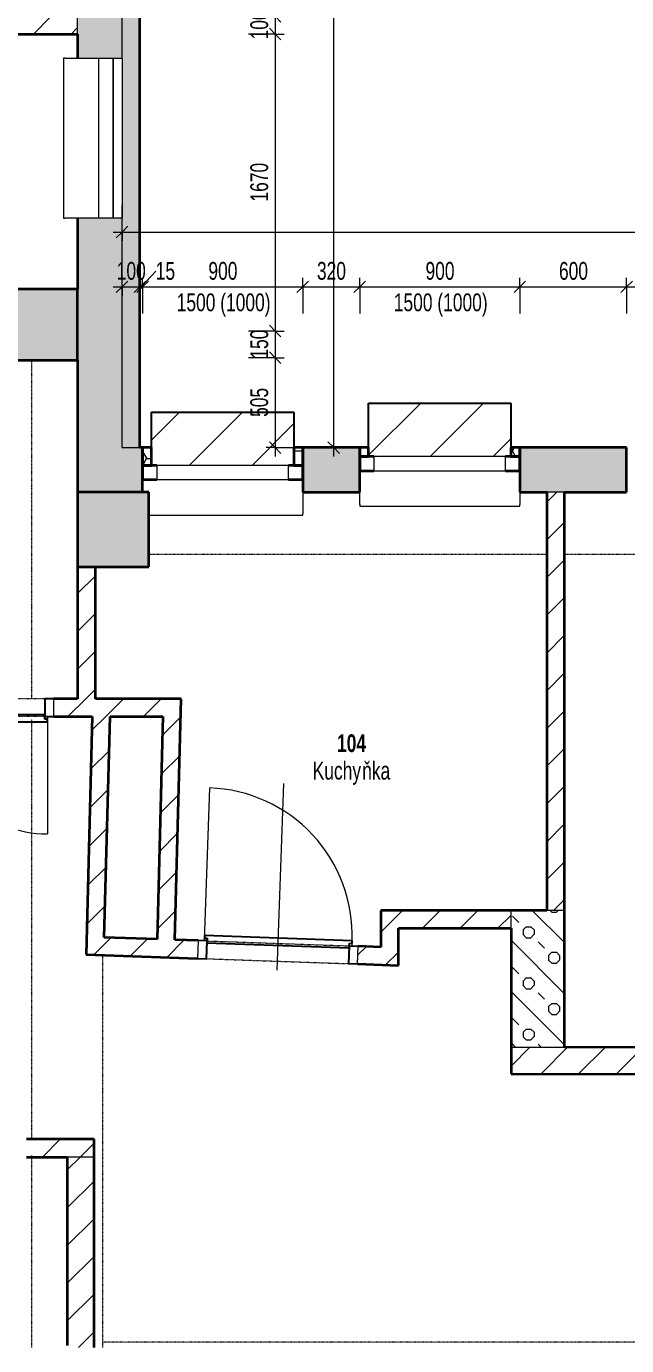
# Model space of a CAD drawing. Header units: millimetres. Extents: x -2814 to 222032, y -45352 to 20466.
# Drawn here: x 22922 to 26295, y -22383 to -14967 of the extents above; entities that cross this region are included whole.
import ezdxf

# ---------------------------------------------------------------- set-up
doc = ezdxf.new("R2010")
doc.units = ezdxf.units.MM
doc.linetypes.add('Dash dot dot', pattern=[5, 2, -1, 0, -1, 0, -1])
doc.linetypes.add('Čerchovaná se dvěma tečkami', pattern=[2.59, 1, -0.53, 0, -0.53, 0, -0.53])
for name, color, linetype, lineweight in [('A-ANNO-DIMS', 211, 'Continuous', 9), ('A-ANNO-DIMS-50', 211, 'Continuous', 9), ('A-AREA-IDEN', 2, 'Continuous', 9), ('A-DETL', 90, 'Continuous', 13), ('A-DOOR', 31, 'Continuous', 13), ('A-DOOR-FRAM', 31, 'Continuous', 25), ('A-GENM', 13, 'Continuous', 13), ('A-GLAZ', 151, 'Continuous', 13), ('A-WALL', 113, 'Continuous', 13), ('A-WALL-PATT', 111, 'Continuous', 13), ('Q-SPCQ', 91, 'Continuous', 13), ('S-COLS', 52, 'Continuous', 13)]:
    doc.layers.add(name, color=color, linetype=linetype, lineweight=lineweight)
doc.styles.add('Arial_1', font='arial.ttf', dxfattribs={"width": 0.7, "height": 100})
doc.styles.add('Arial_B', font='arialbd.ttf', dxfattribs={"width": 0.7, "height": 100})
doc.dimstyles.new('Vnitřní_-_průhledné', dxfattribs={"dimscale": 304.8, "dimtxt": 102.02594, "dimasz": 0.213255, "dimexe": 0.164042, "dimexo": 0.0625, "dimgap": 0.032808, "dimtad": 1, "dimdec": 0, "dimrnd": 5, "dimzin": 0, "dimdsep": 46, "dimtxsty": 'Arial_1', "dimblk1": 'OBLIQUE', "dimblk2": 'OBLIQUE', "dimsah": 1, "dimcen": 0.09, "dimdle": 0.164042, "dimazin": 0, "dimtfac": 1, "dimtdec": 4, "dimtix": 1, "dimtmove": 0, "dimatfit": 3, "dimfxl": 0.492126, "dimfxlon": 1, "dimtvp": 1, "dimtolj": 1, "dimtzin": 0, "dimarcsym": 2})
doc.dimstyles.new('Vnitřní_-_průhledné_1', dxfattribs={"dimscale": 304.8, "dimtxt": 102.02594, "dimasz": 0.213255, "dimexe": 0.164042, "dimexo": 0.0625, "dimgap": 0.032808, "dimtad": 1, "dimdec": 0, "dimrnd": 5, "dimzin": 0, "dimdsep": 46, "dimtxsty": 'Arial_1', "dimblk1": 'OBLIQUE', "dimblk2": 'OBLIQUE', "dimsah": 1, "dimcen": 0.09, "dimdle": 0.164042, "dimazin": 0, "dimtfac": 1, "dimtdec": 4, "dimtix": 1, "dimtmove": 1, "dimatfit": 3, "dimfxl": 0.492126, "dimfxlon": 1, "dimtvp": 1, "dimtolj": 1, "dimtzin": 0, "dimarcsym": 2})
pattern_1 = [(45, (0, 0), (-106.066, 106.066), [])]

# ---------------------------------------------------------------- blocks, each defined once
blk = doc.blocks.new('DVERE_1k_oblozka - DD03_01_600x1970_koupelna-1549500-1NP_DEMOLICE A')
at = {"layer": 'A-DOOR'}
for p, q in [((0, -102.9), (0, 747.1)), ((-315, 47.1), (-315, 707.1)), ((205, 77.1), (-205, 77.1)), ((315, 77.1), (315, 47.1)), ((-300, 47.1), (-350, 47.1)), ((-350, 47.1), (-350, -52.9)), ((-300, -52.9), (-300, 47.1)), ((350, 47.1), (300, 47.1)), ((300, 47.1), (300, -52.9)), ((350, -52.9), (350, 47.1)), ((-350, -52.9), (-300, -52.9)), ((300, -52.9), (350, -52.9))]:
    blk.add_line(p, q, dxfattribs=at)
at = {"layer": 'A-DOOR', "lineweight": 25}
for p, q in [((315, 77.1), (-315, 77.1)), ((-315, 77.1), (-315, 62.1)), ((315, 62.1), (315, 77.1)), ((-315, 62.1), (-300, 62.1)), ((-300, 62.1), (-300, 47.1)), ((-300, 37.1), (300, 37.1)), ((300, 47.1), (300, 62.1)), ((300, 62.1), (315, 62.1))]:
    blk.add_line(p, q, dxfattribs=at)
at = {"layer": 'A-DOOR', "linetype": 'Čerchovaná se dvěma tečkami'}
for p, q in [((-300, 47.1), (300, 47.1)), ((-300, -52.9), (300, -52.9))]:
    blk.add_line(p, q, dxfattribs=at)
at = {"layer": 'A-DOOR'}
blk.add_arc((-315, 77.1), 630, 360, 90, dxfattribs=at)
at = {"layer": 'A-DOOR-FRAM'}
for p, q in [((-300, 47.1), (-350, 47.1)), ((-300, -52.9), (-300, 47.1)), ((300, 47.1), (300, -52.9)), ((300, 47.1), (350, 47.1)), ((-350, -52.9), (-300, -52.9)), ((350, -52.9), (300, -52.9))]:
    blk.add_line(p, q, dxfattribs=at)
blk = doc.blocks.new('DVERE_1k_oblozka - DD03_01_800x1970_koupelna-1549498-1NP_DEMOLICE A')
at = {"layer": 'A-DOOR'}
for p, q in [((-415, 47.1), (-415, 907.1)), ((0, -102.9), (0, 947.1)), ((305, 77.1), (-305, 77.1)), ((415, 77.1), (415, 47.1)), ((-400, 47.1), (-450, 47.1)), ((-450, 47.1), (-450, -52.9)), ((-400, -52.9), (-400, 47.1)), ((450, 47.1), (400, 47.1)), ((400, 47.1), (400, -52.9)), ((450, -52.9), (450, 47.1)), ((-450, -52.9), (-400, -52.9)), ((400, -52.9), (450, -52.9))]:
    blk.add_line(p, q, dxfattribs=at)
at = {"layer": 'A-DOOR', "lineweight": 25}
for p, q in [((415, 77.1), (-415, 77.1)), ((-415, 77.1), (-415, 62.1)), ((415, 62.1), (415, 77.1)), ((-415, 62.1), (-400, 62.1)), ((-400, 62.1), (-400, 47.1)), ((-400, 37.1), (400, 37.1)), ((400, 47.1), (400, 62.1)), ((400, 62.1), (415, 62.1))]:
    blk.add_line(p, q, dxfattribs=at)
at = {"layer": 'A-DOOR', "linetype": 'Čerchovaná se dvěma tečkami'}
for p, q in [((-400, 47.1), (400, 47.1)), ((-400, -52.9), (400, -52.9))]:
    blk.add_line(p, q, dxfattribs=at)
at = {"layer": 'A-DOOR'}
blk.add_arc((-415, 77.1), 830, 360, 90, dxfattribs=at)
at = {"layer": 'A-DOOR-FRAM'}
for p, q in [((-400, 47.1), (-450, 47.1)), ((-400, -52.9), (-400, 47.1)), ((400, 47.1), (400, -52.9)), ((400, 47.1), (450, 47.1)), ((-450, -52.9), (-400, -52.9)), ((450, -52.9), (400, -52.9))]:
    blk.add_line(p, q, dxfattribs=at)
blk = doc.blocks.new('OKNO_1k_nadsvetlik - OKNO_1k_nadsvetlik_900 x 1500-1969487-1NP_DEMOLICE A')
at = {"layer": 'A-GLAZ'}
h = blk.add_hatch(dxfattribs=at)
h.set_pattern_fill('FP_45', color=41, style=0, pattern_type=2)
h.set_pattern_definition([(0, (-24025.29, 17459.705), (75, 43.3), [50, -100]), (60, (-23975.29, 17459.705), (0.0011, 86.601905), [50, -100]), (300, (-23975.29, 17459.705), (74.9989, -43.301905), [50, -100])])
h.paths.add_polyline_path([(450, 25), (450, 126), (400, 126), (400, 25)])
h.paths.add_polyline_path([(-400, 25), (-400, 126), (-450, 126), (-450, 25)])
at = {"layer": 'A-GLAZ', "color": 40, "lineweight": 35}
for p, q in [((-400, 126), (-450, 126)), ((-450, 126), (-450, 25)), ((-400, 25), (-400, 126)), ((400, 126), (400, 25)), ((450, 126), (400, 126)), ((450, 25), (450, 126)), ((-450, 25), (-400, 25)), ((-450, 25), (-450, -55)), ((-370, 25), (-450, 25)), ((450, 25), (370, 25)), ((400, 25), (450, 25)), ((450, -55), (450, 25)), ((-450, -55), (-370, -55)), ((370, -55), (450, -55))]:
    blk.add_line(p, q, dxfattribs=at)
at = {"layer": 'A-GLAZ', "color": 41}
for p, q in [((370, 25), (-370, 25)), ((-370, 25), (-370, -55)), ((370, -55), (370, 25)), ((-370, -55), (370, -55))]:
    blk.add_line(p, q, dxfattribs=at)
blk = doc.blocks.new('parapet s nosem_vnitní - parapet s nosem_vnitní-1280301-1NP_DEMOLICE A')
at = {"layer": 'A-GENM', "color": 41}
for p, q in [((450, -70), (450, -190)), ((-415, -200), (450, -200)), ((450, -200), (450, -190))]:
    blk.add_line(p, q, dxfattribs=at)
blk = doc.blocks.new('parapet_ext - parapet_ext-1802001-1NP_DEMOLICE A')
at = {"layer": 'Q-SPCQ'}
h = blk.add_hatch(dxfattribs=at)
h.set_pattern_fill('FP_46', color=41, style=0, pattern_type=2)
h.set_pattern_definition([(45, (-24025.3, 17434.7), (-176.7767, 176.7767), [])])
h.paths.add_polyline_path([(-253.1, 0), (400, 0), (400, 300), (-400, 300), (-400, 0), (-370, 0)])
at = {"layer": 'Q-SPCQ', "color": 31, "lineweight": 25}
for p, q in [((-400, 101), (-400, 300)), ((-400, 300), (400, 300)), ((400, 300), (400, 101))]:
    blk.add_line(p, q, dxfattribs=at)
blk = doc.blocks.new('OKNO_1k_nadsvetlik - OKNO_1k_nadsvetlik_900 x 1500-1969459-1NP_DEMOLICE A')
at = {"layer": 'A-GLAZ'}
h = blk.add_hatch(dxfattribs=at)
h.set_pattern_fill('FP_47', color=256, style=0, pattern_type=2)
h.set_pattern_definition([(0, (-25245.29, 17459.705), (75, 43.3), [50, -100]), (60, (-25195.29, 17459.705), (0.0011, 86.601905), [50, -100]), (300, (-25195.29, 17459.705), (74.9989, -43.301905), [50, -100])])
h.paths.add_polyline_path([(450, 75), (450, 126), (400, 126), (400, 75)])
h.paths.add_polyline_path([(-450, 75), (-400, 75), (-400, 126), (-450, 126)])
at = {"layer": 'A-GLAZ', "lineweight": 35}
for p, q in [((-400, 126), (-450, 126)), ((-450, 126), (-450, 75)), ((-450, 75), (-400, 75)), ((-450, 75), (-450, -5)), ((-370, 75), (-450, 75)), ((-400, 75), (-400, 126)), ((450, 75), (370, 75)), ((400, 126), (400, 75)), ((450, 126), (400, 126)), ((400, 75), (450, 75)), ((450, 75), (450, 126)), ((450, -5), (450, 75)), ((-450, -5), (-370, -5)), ((370, -5), (450, -5))]:
    blk.add_line(p, q, dxfattribs=at)
at = {"layer": 'A-GLAZ'}
for p, q in [((370, 75), (-370, 75)), ((-370, 75), (-370, -5)), ((370, -5), (370, 75)), ((-370, -5), (370, -5))]:
    blk.add_line(p, q, dxfattribs=at)
blk = doc.blocks.new('parapet s nosem_vnitní - parapet s nosem_vnitní-V5-1NP_DEMOLICE A')
at = {"layer": 'A-GENM'}
for p, q in [((-450, -190), (-450, -120)), ((450, -120), (450, -190)), ((-450, -190), (-450, -200)), ((-450, -200), (450, -200)), ((450, -200), (450, -190))]:
    blk.add_line(p, q, dxfattribs=at)
blk = doc.blocks.new('parapet_ext - parapet_ext-V6-1NP_DEMOLICE A')
at = {"layer": 'Q-SPCQ'}
h = blk.add_hatch(dxfattribs=at)
h.set_pattern_fill('FP_48', color=41, style=0, pattern_type=2)
h.set_pattern_definition([(45, (-25245.3, 17384.7), (-176.7767, 176.7767), [])])
h.paths.add_polyline_path([(243.8, 0), (400, 0), (400, 300), (-400, 300), (-400, 0), (-370, 0)])
at = {"layer": 'Q-SPCQ', "color": 31, "lineweight": 25}
for p, q in [((-400, 51), (-400, 300)), ((-400, 300), (400, 300)), ((400, 300), (400, 51))]:
    blk.add_line(p, q, dxfattribs=at)
blk = doc.blocks.new('OKNO_1k - OKNO_1k_900x1000-2034286-1NP_DEMOLICE A')
at = {"layer": 'A-GLAZ'}
for p, q in [((-450, 126), (450, 126)), ((-450, 75), (-450, 126)), ((450, 75), (-450, 75)), ((-450, 75), (450, 75)), ((-450, -5), (-450, 75)), ((450, 126), (450, 75)), ((450, 75), (450, -5)), ((450, -5), (-450, -5))]:
    blk.add_line(p, q, dxfattribs=at)
blk = doc.blocks.new('parapet s nosem_vnitní - parapet s nosem_vnitní-V66-1NP_DEMOLICE A')
at = {"layer": 'A-GENM'}
for p, q in [((-450, -190), (-450, 0)), ((450, 0), (450, -190)), ((-450, -190), (-450, -200)), ((-450, -200), (450, -200)), ((450, -200), (450, -190))]:
    blk.add_line(p, q, dxfattribs=at)
blk = doc.blocks.new('Betonový pravoúhlý sloup - 400 x 420mm-2278915-1NP_DEMOLICE A')
at = {"layer": 'S-COLS'}
blk.add_hatch(color=9, dxfattribs=at).paths.add_polyline_path([(-200, -210), (200, -210), (200, 210), (-200, 210)])
at = {"layer": 'S-COLS', "lineweight": 35}
for p, q in [((200, 210), (-200, 210)), ((-200, 210), (-200, -210)), ((200, -210), (200, 210)), ((-200, -210), (200, -210))]:
    blk.add_line(p, q, dxfattribs=at)
blk = doc.blocks.new('Betonový čtvercový sloup - 400 x 400-1925841-1NP_DEMOLICE A')
at = {"layer": 'S-COLS'}
blk.add_hatch(color=9, dxfattribs=at).paths.add_polyline_path([(200, -200), (200, 200), (-200, 200), (-200, -200)])
at = {"layer": 'S-COLS', "lineweight": 35}
for p, q in [((200, 200), (-200, 200)), ((-200, 200), (-200, -200)), ((200, -200), (200, 200)), ((-200, -200), (200, -200))]:
    blk.add_line(p, q, dxfattribs=at)
blk = doc.blocks.new('DIMBLOCK56-1NP_DEMOLICE A')
at = {"layer": 'A-ANNO-DIMS-50'}
for p, q in [((23460.3, -16431), (23460.3, -16281)), ((23560.3, -16431), (23560.3, -16281)), ((23410.3, -16431), (23560.3, -16431)), ((23460.3, -16431), (23460.3, -16481)), ((23560.3, -16431), (23560.3, -16481))]:
    blk.add_line(p, q, dxfattribs=at)
at = {"layer": 'A-ANNO-DIMS-50', "lineweight": 18}
for p, q in [((23460.3, -16431), (23427.8, -16463.5)), ((23460.3, -16431), (23492.8, -16398.5)), ((23560.3, -16431), (23527.8, -16463.5)), ((23560.3, -16431), (23592.8, -16398.5))]:
    blk.add_line(p, q, dxfattribs=at)
at = {"layer": 'A-ANNO-DIMS-50', "color": 0, "insert": (23430.2, -16291.2), "char_height": 100, "width": 192.123, "attachment_point": 1, "line_spacing_factor": 0.941778, "style": 'Arial_1'}
blk.add_mtext('100', dxfattribs=at)
blk = doc.blocks.new('_Oblique')
at = {"color": 0, "linetype": 'ByBlock', "lineweight": -2}
blk.add_line((-0.5, -0.5), (0.5, 0.5), dxfattribs=at)
blk = doc.blocks.new('DIMBLOCK57-1NP_DEMOLICE A')
at = {"layer": 'A-ANNO-DIMS-50'}
for p, q in [((23560.3, -16431), (23560.3, -16281)), ((23649.3, -16342.5), (23567.8, -16431)), ((23575.3, -16431), (23575.3, -16381)), ((23649.3, -16342.5), (23649.3, -16342.5)), ((23560.3, -16431), (23575.3, -16431)), ((23560.3, -16431), (23560.3, -16481)), ((23575.3, -16431), (23575.3, -16581))]:
    blk.add_line(p, q, dxfattribs=at)
at = {"layer": 'A-ANNO-DIMS-50', "lineweight": 18}
for p, q in [((23560.3, -16431), (23527.8, -16463.5)), ((23575.3, -16431), (23542.8, -16463.5)), ((23560.3, -16431), (23592.8, -16398.5)), ((23575.3, -16431), (23607.8, -16398.5))]:
    blk.add_line(p, q, dxfattribs=at)
at = {"layer": 'A-ANNO-DIMS-50', "color": 0, "insert": (23649.3, -16291.2), "char_height": 100, "width": 128.082, "attachment_point": 1, "line_spacing_factor": 0.941778, "style": 'Arial_1'}
blk.add_mtext('15', dxfattribs=at)
blk = doc.blocks.new('DIMBLOCK58-1NP_DEMOLICE A')
at = {"layer": 'A-ANNO-DIMS-50'}
for p, q in [((23575.3, -16431), (23575.3, -16381)), ((24475.3, -16431), (24475.3, -16381)), ((23575.3, -16431), (24475.3, -16431)), ((23575.3, -16431), (23575.3, -16581)), ((24475.3, -16431), (24475.3, -16581))]:
    blk.add_line(p, q, dxfattribs=at)
at = {"layer": 'A-ANNO-DIMS-50', "lineweight": 18}
for p, q in [((23575.3, -16431), (23542.8, -16463.5)), ((23575.3, -16431), (23607.8, -16398.5)), ((24475.3, -16431), (24442.8, -16463.5)), ((24475.3, -16431), (24507.8, -16398.5))]:
    blk.add_line(p, q, dxfattribs=at)
at = {"layer": 'A-ANNO-DIMS-50', "color": 0, "char_height": 100, "attachment_point": 1, "line_spacing_factor": 0.941778, "style": 'Arial_1'}
for s, insert, width in [('900', (23945.2, -16291.2), 192.123), ('1500 (1000)', (23767.1, -16468.2), 619.69)]:
    blk.add_mtext(s, dxfattribs=dict(at, insert=insert, width=width))
blk = doc.blocks.new('DIMBLOCK59-1NP_DEMOLICE A')
at = {"layer": 'A-ANNO-DIMS-50'}
for p, q in [((24475.3, -16431), (24475.3, -16381)), ((24795.3, -16431), (24795.3, -16381)), ((24475.3, -16431), (24795.3, -16431)), ((24475.3, -16431), (24475.3, -16581)), ((24795.3, -16431), (24795.3, -16581))]:
    blk.add_line(p, q, dxfattribs=at)
at = {"layer": 'A-ANNO-DIMS-50', "lineweight": 18}
for p, q in [((24475.3, -16431), (24442.8, -16463.5)), ((24475.3, -16431), (24507.8, -16398.5)), ((24795.3, -16431), (24762.8, -16463.5)), ((24795.3, -16431), (24827.8, -16398.5))]:
    blk.add_line(p, q, dxfattribs=at)
at = {"layer": 'A-ANNO-DIMS-50', "color": 0, "insert": (24555.2, -16291.2), "char_height": 100, "width": 192.123, "attachment_point": 1, "line_spacing_factor": 0.941778, "style": 'Arial_1'}
blk.add_mtext('320', dxfattribs=at)
blk = doc.blocks.new('DIMBLOCK60-1NP_DEMOLICE A')
at = {"layer": 'A-ANNO-DIMS-50'}
for p, q in [((24795.3, -16431), (24795.3, -16381)), ((25695.3, -16431), (25695.3, -16381)), ((24795.3, -16431), (25695.3, -16431)), ((24795.3, -16431), (24795.3, -16581)), ((25695.3, -16431), (25695.3, -16581))]:
    blk.add_line(p, q, dxfattribs=at)
at = {"layer": 'A-ANNO-DIMS-50', "lineweight": 18}
for p, q in [((24795.3, -16431), (24762.8, -16463.5)), ((24795.3, -16431), (24827.8, -16398.5)), ((25695.3, -16431), (25662.8, -16463.5)), ((25695.3, -16431), (25727.8, -16398.5))]:
    blk.add_line(p, q, dxfattribs=at)
at = {"layer": 'A-ANNO-DIMS-50', "color": 0, "char_height": 100, "attachment_point": 1, "line_spacing_factor": 0.941778, "style": 'Arial_1'}
for s, insert, width in [('900', (25165.2, -16291.2), 192.123), ('1500 (1000)', (24987.1, -16468.2), 619.69)]:
    blk.add_mtext(s, dxfattribs=dict(at, insert=insert, width=width))
blk = doc.blocks.new('DIMBLOCK61-1NP_DEMOLICE A')
at = {"layer": 'A-ANNO-DIMS-50'}
for p, q in [((25695.3, -16431), (25695.3, -16381)), ((26295.3, -16431), (26295.3, -16381)), ((25695.3, -16431), (26295.3, -16431)), ((25695.3, -16431), (25695.3, -16581)), ((26295.3, -16431), (26295.3, -16581))]:
    blk.add_line(p, q, dxfattribs=at)
at = {"layer": 'A-ANNO-DIMS-50', "lineweight": 18}
for p, q in [((25695.3, -16431), (25662.8, -16463.5)), ((25695.3, -16431), (25727.8, -16398.5)), ((26295.3, -16431), (26262.8, -16463.5)), ((26295.3, -16431), (26327.8, -16398.5))]:
    blk.add_line(p, q, dxfattribs=at)
at = {"layer": 'A-ANNO-DIMS-50', "color": 0, "insert": (25915.2, -16291.2), "char_height": 100, "width": 192.123, "attachment_point": 1, "line_spacing_factor": 0.941778, "style": 'Arial_1'}
blk.add_mtext('600', dxfattribs=at)
blk = doc.blocks.new('DIMBLOCK62-1NP_DEMOLICE A')
at = {"layer": 'A-ANNO-DIMS-50'}
for p, q in [((26295.3, -16431), (26295.3, -16381)), ((27195.3, -16431), (27195.3, -16381)), ((26295.3, -16431), (27195.3, -16431)), ((26295.3, -16431), (26295.3, -16581)), ((27195.3, -16431), (27195.3, -16581))]:
    blk.add_line(p, q, dxfattribs=at)
at = {"layer": 'A-ANNO-DIMS-50', "lineweight": 18}
for p, q in [((26295.3, -16431), (26262.8, -16463.5)), ((26295.3, -16431), (26327.8, -16398.5)), ((27195.3, -16431), (27162.8, -16463.5)), ((27195.3, -16431), (27227.8, -16398.5))]:
    blk.add_line(p, q, dxfattribs=at)
at = {"layer": 'A-ANNO-DIMS-50', "color": 0, "char_height": 100, "attachment_point": 1, "line_spacing_factor": 0.941778, "style": 'Arial_1'}
for s, insert, width in [('900', (26665.2, -16291.2), 192.123), ('1500 (1000)', (26487.1, -16468.2), 619.69)]:
    blk.add_mtext(s, dxfattribs=dict(at, insert=insert, width=width))
blk = doc.blocks.new('DIMBLOCK83-1NP_DEMOLICE A')
at = {"layer": 'A-ANNO-DIMS-50', "lineweight": 18}
for p, q in [((24320.6, -14910.1), (24288.1, -14877.6)), ((24320.6, -15010.1), (24288.1, -14977.6)), ((24320.6, -14910.1), (24353.1, -14942.6)), ((24320.6, -15010.1), (24353.1, -15042.6))]:
    blk.add_line(p, q, dxfattribs=at)
at = {"layer": 'A-ANNO-DIMS-50'}
for p, q in [((24320.6, -14910.1), (24170.6, -14910.1)), ((24320.6, -14910.1), (24320.6, -15010.1)), ((24320.6, -14910.1), (24370.6, -14910.1)), ((24320.6, -15010.1), (24170.6, -15010.1)), ((24320.6, -15010.1), (24370.6, -15010.1))]:
    blk.add_line(p, q, dxfattribs=at)
at = {"layer": 'A-ANNO-DIMS-50', "color": 0, "insert": (24180.8, -15040.2), "char_height": 100, "width": 192.123, "attachment_point": 1, "rotation": 90, "line_spacing_factor": 0.941778, "style": 'Arial_1'}
blk.add_mtext('100', dxfattribs=at)
blk = doc.blocks.new('DIMBLOCK84-1NP_DEMOLICE A')
at = {"layer": 'A-ANNO-DIMS-50', "lineweight": 18}
for p, q in [((24320.6, -15010.1), (24288.1, -14977.6)), ((24320.6, -15010.1), (24353.1, -15042.6)), ((24320.6, -16679.6), (24288.1, -16647.1)), ((24320.6, -16679.6), (24353.1, -16712.1))]:
    blk.add_line(p, q, dxfattribs=at)
at = {"layer": 'A-ANNO-DIMS-50'}
for p, q in [((24320.6, -15010.1), (24170.6, -15010.1)), ((24320.6, -15010.1), (24320.6, -16679.6)), ((24320.6, -15010.1), (24370.6, -15010.1)), ((24320.6, -16679.6), (24170.6, -16679.6)), ((24320.6, -16679.6), (24370.6, -16679.6))]:
    blk.add_line(p, q, dxfattribs=at)
at = {"layer": 'A-ANNO-DIMS-50', "color": 0, "insert": (24180.8, -15951.6), "char_height": 100, "width": 256.164, "attachment_point": 1, "rotation": 90, "line_spacing_factor": 0.941778, "style": 'Arial_1'}
blk.add_mtext('1670', dxfattribs=at)
blk = doc.blocks.new('DIMBLOCK85-1NP_DEMOLICE A')
at = {"layer": 'A-ANNO-DIMS-50'}
for p, q in [((24320.6, -16679.6), (24170.6, -16679.6)), ((24320.6, -16679.6), (24320.6, -16829.6)), ((24320.6, -16679.6), (24370.6, -16679.6)), ((24320.6, -16829.6), (24170.6, -16829.6)), ((24320.6, -16829.6), (24370.6, -16829.6))]:
    blk.add_line(p, q, dxfattribs=at)
at = {"layer": 'A-ANNO-DIMS-50', "lineweight": 18}
for p, q in [((24320.6, -16679.6), (24288.1, -16647.1)), ((24320.6, -16679.6), (24353.1, -16712.1)), ((24320.6, -16829.6), (24288.1, -16797.1)), ((24320.6, -16829.6), (24353.1, -16862.1))]:
    blk.add_line(p, q, dxfattribs=at)
at = {"layer": 'A-ANNO-DIMS-50', "color": 0, "insert": (24180.8, -16834.7), "char_height": 100, "width": 192.123, "attachment_point": 1, "rotation": 90, "line_spacing_factor": 0.941778, "style": 'Arial_1'}
blk.add_mtext('150', dxfattribs=at)
blk = doc.blocks.new('DIMBLOCK86-1NP_DEMOLICE A')
at = {"layer": 'A-ANNO-DIMS-50'}
for p, q in [((24320.6, -16829.6), (24170.6, -16829.6)), ((24320.6, -16829.6), (24320.6, -17384.7)), ((24320.6, -16829.6), (24370.6, -16829.6)), ((24320.6, -17334.7), (24270.6, -17334.7)), ((24320.6, -17334.7), (24470.6, -17334.7))]:
    blk.add_line(p, q, dxfattribs=at)
at = {"layer": 'A-ANNO-DIMS-50', "lineweight": 18}
for p, q in [((24320.6, -16829.6), (24288.1, -16797.1)), ((24320.6, -16829.6), (24353.1, -16862.1)), ((24320.6, -17334.7), (24288.1, -17302.2)), ((24320.6, -17334.7), (24353.1, -17367.2))]:
    blk.add_line(p, q, dxfattribs=at)
at = {"layer": 'A-ANNO-DIMS-50', "color": 0, "insert": (24180.8, -17162.2), "char_height": 100, "width": 192.123, "attachment_point": 1, "rotation": 90, "line_spacing_factor": 0.941778, "style": 'Arial_1'}
blk.add_mtext('505', dxfattribs=at)
blk = doc.blocks.new('DIMBLOCK193-1NP_DEMOLICE A')
at = {"layer": 'A-ANNO-DIMS-50', "lineweight": 18}
for p, q in [((24649.8, -4236.1), (24617.3, -4203.6)), ((24649.8, -4236.1), (24682.3, -4268.6)), ((24649.8, -17334.7), (24617.3, -17302.2)), ((24649.8, -17334.7), (24682.3, -17367.2))]:
    blk.add_line(p, q, dxfattribs=at)
at = {"layer": 'A-ANNO-DIMS-50'}
for p, q in [((24649.8, -17384.7), (24649.8, -4186.1)), ((24649.8, -4236.1), (24499.8, -4236.1)), ((24649.8, -4236.1), (24699.8, -4236.1)), ((24649.8, -17334.7), (24499.8, -17334.7)), ((24649.8, -17334.7), (24699.8, -17334.7))]:
    blk.add_line(p, q, dxfattribs=at)
at = {"layer": 'A-ANNO-DIMS-50', "color": 0, "insert": (24509.9, -10918.8), "char_height": 100, "width": 320.204, "attachment_point": 1, "rotation": 90, "line_spacing_factor": 0.941778, "style": 'Arial_1'}
blk.add_mtext('13100', dxfattribs=at)
blk = doc.blocks.new('DIMBLOCK194-1NP_DEMOLICE A')
at = {"layer": 'A-ANNO-DIMS-50'}
for p, q in [((23460.3, -16123), (23460.3, -15973)), ((32837.1, -16123), (32837.1, -15973)), ((23410.3, -16123), (32887.1, -16123)), ((23460.3, -16123), (23460.3, -16173)), ((32837.1, -16123), (32837.1, -16173))]:
    blk.add_line(p, q, dxfattribs=at)
at = {"layer": 'A-ANNO-DIMS-50', "lineweight": 18}
for p, q in [((23460.3, -16123), (23492.8, -16090.5)), ((32837.1, -16123), (32869.6, -16090.5)), ((23460.3, -16123), (23427.8, -16155.5)), ((32837.1, -16123), (32804.6, -16155.5))]:
    blk.add_line(p, q, dxfattribs=at)
at = {"layer": 'A-ANNO-DIMS-50', "color": 0, "insert": (28042, -15983.2), "char_height": 100, "width": 256.164, "attachment_point": 1, "line_spacing_factor": 0.941778, "style": 'Arial_1'}
blk.add_mtext('9375', dxfattribs=at)

msp = doc.modelspace()

# ---------------------------------------------------------------- hatches: boundary and pattern name
at = {"layer": 'A-WALL-PATT'}
h = msp.add_hatch(dxfattribs=at)
h.set_pattern_fill('FP_12', color=256, angle=225, style=0, pattern_type=2)
h.set_pattern_definition([(135, (23460.29, -10663.58), (-143.684, -143.684), []), (90, (23392.99, -10434.63), (-143.684, 143.684), [25.4, -261.968]), (135, (23392.99, -10409.23), (-143.684, -143.684), [25.4, -177.8]), (180, (23375.02, -10391.27), (-143.684, -143.684), [25.4, -261.968]), (225, (23349.63, -10391.27), (143.684, -143.684), [25.4, -177.8]), (90, (23331.66, -10434.63), (-143.684, 143.684), [25.4, -261.968]), (135, (23349.62, -10452.59), (-143.684, -143.684), [25.4, -177.8]), (180, (23375.03, -10452.59), (-143.684, -143.684), [25.4, -261.968]), (225, (23392.99, -10434.63), (143.684, -143.684), [25.4, -177.8]), (135, (23308.44, -10368.05), (-143.684, -143.684), [50.8, -152.4])])
h.paths.add_polyline_path([(23460.3, -17584.7), (23460.3, -16045.1), (23210.3, -16045.1), (23210.3, -17584.7), (23310.3, -17584.7)])
h.paths.add_polyline_path([(23460.3, -15145.1), (23460.3, -14895.1), (23210.3, -14895.1), (23210.3, -15145.1), (23410.3, -15145.1)])
h.paths.add_polyline_path([(23305.4, -13995.1), (23460.3, -13995.1), (23460.3, -13710.1), (23210.3, -13710.1), (23210.3, -13995.1)])
h.paths.add_polyline_path([(23210.3, -12810.1), (23460.3, -12810.1), (23460.3, -12505.8), (23210.3, -12505.8), (23210.3, -12681.4)])
h.paths.add_polyline_path([(23343, -11605.8), (23460.3, -11605.8), (23460.3, -10245.8), (23410.3, -10245.8), (23410.3, -10295.8), (23210.3, -10295.8), (23210.3, -11605.8)])
h.paths.add_polyline_path([(23460.3, -8245.8), (23460.3, -7545.8), (23410.3, -7545.8), (23410.3, -7595.8), (23210.3, -7595.8), (23210.3, -8195.8), (23410.3, -8195.8), (23410.3, -8245.8)])
h.paths.add_polyline_path([(23460.3, -5545.8), (23460.3, -3936.1), (23215.6, -3936.1), (23215.6, -3956.1), (23210.3, -3956.1), (23210.3, -5495.8), (23410.3, -5495.8), (23410.3, -5545.8)])
h = msp.add_hatch(color=41, dxfattribs=at)
h.paths.add_polyline_path([(23510.3, -17334.7), (23560.3, -17334.7), (23560.3, -12480.8), (23461.3, -12480.8), (23461.3, -12505.8), (23460.3, -12505.8), (23460.3, -12810.1), (23461.3, -12810.1), (23461, -13710.1), (23460.3, -13710.1), (23460.3, -13995.1), (23461.3, -13995.1), (23460.8, -14895.1), (23460.3, -14895.1), (23460.7, -15145.1), (23461.3, -15145.1), (23461.3, -16045.1), (23460.3, -16045.1), (23460.3, -17334.7), (23461.3, -17334.7)])
h.paths.add_polyline_path([(23510.3, -11625.8), (23560.3, -11625.8), (23560.3, -10245.8), (23460.3, -10245.8), (23460.3, -11605.8), (23461.3, -11605.8), (23461.3, -11625.8)])
h.paths.add_polyline_path([(23510.3, -8245.8), (23560.3, -8245.8), (23560.3, -7545.8), (23460.3, -7545.8), (23460.3, -8245.8)])
h.paths.add_polyline_path([(23560.3, -5545.8), (23560.3, -4236.1), (23460.3, -4236.1), (23460.3, -5545.8), (23510.3, -5545.8)])
h = msp.add_hatch(dxfattribs=at)
h.set_pattern_fill('FP_4', color=256, style=0, pattern_type=2)
h.set_pattern_definition(pattern_1)
h.paths.add_polyline_path([(21956.9, -15010.1), (23210.3, -15010.1), (23210.3, -14910.1), (19629.4, -14910.1), (19629.4, -15010.1), (21856.9, -15010.1)])
h = msp.add_hatch(dxfattribs=at)
h.set_pattern_fill('FP_17', color=256, angle=-135, style=0, pattern_type=2)
h.set_pattern_definition([(45, (28345.53, -17584.7), (-143.684, 143.684), []), (5e-12, (28574.48, -17517.4), (143.684, 143.684), [25.4, -261.968]), (45, (28599.88, -17517.4), (-143.684, 143.684), [25.4, -177.8]), (90, (28617.84, -17499.44), (-143.684, 143.684), [25.4, -261.968]), (135, (28617.84, -17474.04), (-143.684, -143.684), [25.4, -177.8]), (5e-12, (28574.48, -17456.08), (143.684, 143.684), [25.4, -261.968]), (45, (28556.52, -17474.04), (-143.684, 143.684), [25.4, -177.8]), (90, (28556.52, -17499.44), (-143.684, 143.684), [25.4, -261.968]), (135, (28574.48, -17517.4), (-143.684, -143.684), [25.4, -177.8]), (45, (28641.06, -17432.86), (-143.684, 143.684), [50.8, -152.4])])
h.paths.add_polyline_path([(33087.1, -17584.7), (33087.1, -17334.7), (31815.3, -17334.7), (31815.3, -17584.7), (32837.1, -17584.7)])
h.paths.add_polyline_path([(25695.3, -17584.7), (26295.3, -17584.7), (26295.3, -17334.7), (25695.3, -17334.7), (25695.3, -17393.4)])
h.paths.add_polyline_path([(23510.3, -17584.7), (23575.3, -17584.7), (23575.3, -17334.7), (23460.3, -17334.7), (23460.3, -17584.7)])
h.paths.add_polyline_path([(30639.7, -17584.7), (30915.3, -17584.7), (30915.3, -17334.7), (30195.3, -17334.7), (30195.3, -17584.7)])
h.paths.add_polyline_path([(24630.6, -17584.7), (24795.3, -17584.7), (24795.3, -17334.7), (24475.3, -17334.7), (24475.3, -17584.7)])
h.paths.add_polyline_path([(27195.3, -17584.7), (27795.3, -17584.7), (27795.3, -17334.7), (27195.3, -17334.7)])
h.paths.add_polyline_path([(29295.3, -17584.7), (29295.3, -17334.7), (28695.3, -17334.7), (28695.3, -17584.7), (29279, -17584.7)])
h = msp.add_hatch(dxfattribs=at)
h.set_pattern_fill('FP_4', color=256, style=0, pattern_type=2)
h.set_pattern_definition(pattern_1)
h.paths.add_polyline_path([(25946.1, -19936.3), (25946.1, -17584.7), (25846.1, -17584.7), (25846.1, -19936.3)])
h = msp.add_hatch(dxfattribs=at)
h.set_pattern_fill('FP_4', color=256, style=0, pattern_type=2)
h.set_pattern_definition(pattern_1)
h.paths.add_polyline_path([(23210.3, -18746.3), (23310.3, -18746.3), (23310.3, -18004.7), (23210.3, -18004.7), (23210.3, -18066.5)])
h = msp.add_hatch(dxfattribs=at)
h.set_pattern_fill('FP_4', color=256, style=0, pattern_type=2)
h.set_pattern_definition(pattern_1)
h.paths.add_polyline_path([(22376.1, -18846.3), (22376.1, -18746.3), (22131.5, -18746.3), (22131.5, -18846.3)])
h.paths.add_polyline_path([(23076.1, -18846.3), (23789.9, -18846.3), (23792.5, -18746.3), (23076.1, -18746.3)])
h = msp.add_hatch(dxfattribs=at)
h.set_pattern_fill('FP_4', color=256, style=0, pattern_type=2)
h.set_pattern_definition(pattern_1)
h.paths.add_polyline_path([(23360.1, -20087.7), (23392.9, -18846.3), (23292.9, -18846.3), (23260.1, -20084.2)])
h = msp.add_hatch(dxfattribs=at)
h.set_pattern_fill('FP_4', color=256, style=0, pattern_type=2)
h.set_pattern_definition(pattern_1)
h.paths.add_polyline_path([(23756.6, -20101.5), (23789.9, -18846.3), (23689.8, -18846.3), (23656.7, -20098)])
h = msp.add_hatch(dxfattribs=at)
h.set_pattern_fill('FP_4', color=256, style=0, pattern_type=2)
h.set_pattern_definition(pattern_1)
h.paths.add_polyline_path([(25013.6, -20245.5), (25013.6, -19936.3), (24913.6, -19936.3), (24913.6, -20242)])
h = msp.add_hatch(dxfattribs=at)
h.set_pattern_fill('FP_4', color=256, style=0, pattern_type=2)
h.set_pattern_definition(pattern_1)
h.paths.add_polyline_path([(25646.1, -19936.3), (25013.6, -19936.3), (25013.6, -20036.3), (25646.1, -20036.3)])
h = msp.add_hatch(dxfattribs=at)
h.set_pattern_fill('FP_29', color=256, angle=-135, style=0, pattern_type=2)
h.set_pattern_definition([(315, (25646.15, -20392.04), (143.684, 143.684), []), (270, (25713.45, -20620.98), (143.684, -143.684), [25.4, -261.97]), (315, (25713.45, -20646.38), (143.684, 143.684), [25.4, -177.8]), (360, (25731.41, -20664.34), (143.684, 143.684), [25.4, -261.968]), (45, (25756.8, -20664.34), (-143.684, 143.684), [25.4, -177.8]), (270, (25774.77, -20620.98), (143.684, -143.684), [25.4, -261.97]), (315, (25756.81, -20603.02), (143.684, 143.684), [25.4, -177.8]), (360, (25731.41, -20603.02), (143.684, 143.684), [25.4, -261.97]), (45, (25713.45, -20620.98), (-143.684, 143.684), [25.4, -177.8]), (315, (25798, -20687.57), (143.684, 143.684), [50.8, -152.4])])
h.paths.add_polyline_path([(25946.1, -20705.3), (25946.1, -19936.3), (25646.1, -19936.3), (25646.1, -20704.1), (25846.1, -20704.9)])
h = msp.add_hatch(dxfattribs=at)
h.set_pattern_fill('FP_4', color=256, style=0, pattern_type=2)
h.set_pattern_definition(pattern_1)
h.paths.add_polyline_path([(24913.6, -20242), (24913.6, -20141.9), (24786.9, -20137.5), (24783.4, -20237.4), (24786.9, -20237.6)])
h.paths.add_polyline_path([(23884, -20206), (23887.5, -20106.1), (23260.1, -20084.2), (23257.5, -20184.2)])
h = msp.add_hatch(dxfattribs=at)
h.set_pattern_fill('FP_4', color=256, style=0, pattern_type=2)
h.set_pattern_definition(pattern_1)
h.paths.add_polyline_path([(33735.2, -20886.2), (33735.2, -20736.2), (32005.2, -20729.4), (32004.6, -20879.4), (32005.2, -20879.4)])
h.paths.add_polyline_path([(31004.6, -20875.4), (31005.2, -20725.4), (28114.3, -20713.9), (28113.7, -20863.9), (28114.3, -20863.9)])
h.paths.add_polyline_path([(27113.7, -20859.9), (27114.3, -20709.9), (25646.1, -20704.1), (25646.1, -20854.1)])
h = msp.add_hatch(dxfattribs=at)
h.set_pattern_fill('FP_4', color=256, style=0, pattern_type=2)
h.set_pattern_definition(pattern_1)
h.paths.add_polyline_path([(22922.5, -21322.5), (23302.5, -21322.5), (23302.5, -21222.5), (22922.5, -21222.5)])
h.paths.add_polyline_path([(22222.5, -21322.5), (22222.5, -21222.5), (17987.5, -21222.5), (17987.5, -21322.5), (21196.9, -21322.5)])
h = msp.add_hatch(dxfattribs=at)
h.set_pattern_fill('FP_4', color=256, style=0, pattern_type=2)
h.set_pattern_definition(pattern_1)
h.paths.add_polyline_path([(23302.5, -22392.5), (23302.5, -21322.5), (23152.5, -21322.5), (23152.5, -22392.5)])

# ---------------------------------------------------------------- linework, layer by layer
at = {"layer": 'A-DETL', "linetype": 'Dash dot dot'}
for p, q in [((22952.5, -18746.3), (22952.5, -16843.3)), ((25846.1, -17934.7), (23610.3, -17934.7)), ((28779, -17934.7), (25946.1, -17934.7)), ((22952.5, -21222.5), (22952.5, -18862.5)), ((23352.5, -22392.5), (23352.5, -20187.5)), ((22952.5, -22392.5), (22952.5, -21312.5)), ((28779, -22362.5), (23352.5, -22362.5))]:
    msp.add_line(p, q, dxfattribs=at)
at = {"layer": 'A-WALL', "color": 40, "lineweight": 35}
msp.add_line((23560.3, -17334.7), (23560.3, -12480.8), dxfattribs=at)
at = {"layer": 'A-WALL'}
for p, q in [((23460.3, -15145.1), (23460.3, -14895.1)), ((23210.3, -15010.1), (23210.3, -14910.1)), ((23460.3, -17334.7), (23460.3, -16045.1)), ((25946.1, -17584.7), (25846.1, -17584.7)), ((25646.1, -20036.3), (25646.1, -19936.3)), ((25946.1, -19936.3), (25846.1, -19936.3)), ((25646.1, -20704.1), (25946.1, -20705.3)), ((23302.5, -21322.5), (23152.5, -21322.5))]:
    msp.add_line(p, q, dxfattribs=at)
at = {"layer": 'A-WALL', "lineweight": 35}
for p, q in [((21956.9, -15010.1), (23210.3, -15010.1)), ((23210.3, -15010.1), (23210.3, -15145.1)), ((23210.3, -16045.1), (23210.3, -16443.3)), ((23210.3, -16843.3), (23210.3, -17584.7)), ((23575.3, -17334.7), (23560.3, -17334.7)), ((23575.3, -17584.7), (23575.3, -17334.7)), ((24795.3, -17334.7), (24475.3, -17334.7)), ((24475.3, -17334.7), (24475.3, -17584.7)), ((24795.3, -17584.7), (24795.3, -17334.7)), ((26295.3, -17334.7), (25695.3, -17334.7)), ((25695.3, -17334.7), (25695.3, -17584.7)), ((26295.3, -17584.7), (26295.3, -17334.7)), ((24475.3, -17584.7), (24795.3, -17584.7)), ((25695.3, -17584.7), (25846.1, -17584.7)), ((25846.1, -17584.7), (25846.1, -19936.3)), ((25946.1, -17584.7), (26295.3, -17584.7)), ((25946.1, -20705.3), (25946.1, -17584.7)), ((23210.3, -18004.7), (23210.3, -18746.3)), ((23310.3, -18746.3), (23310.3, -18004.7)), ((23210.3, -18746.3), (23076.1, -18746.3)), ((23792.5, -18746.3), (23310.3, -18746.3)), ((23756.6, -20101.5), (23792.5, -18746.3)), ((23076.1, -18846.3), (23292.9, -18846.3)), ((23292.9, -18846.3), (23257.5, -20184.2)), ((23360.1, -20087.7), (23392.9, -18846.3)), ((23392.9, -18846.3), (23689.8, -18846.3)), ((23689.8, -18846.3), (23656.7, -20098)), ((25846.1, -19936.3), (24913.6, -19936.3)), ((24913.6, -19936.3), (24913.6, -20141.9)), ((23656.7, -20098), (23360.1, -20087.7)), ((25013.6, -20036.3), (25646.1, -20036.3)), ((25013.6, -20245.5), (25013.6, -20036.3)), ((25646.1, -20036.3), (25646.1, -20854.1)), ((23887.5, -20106.1), (23756.6, -20101.5)), ((24913.6, -20141.9), (24786.9, -20137.5)), ((23257.5, -20184.2), (23884, -20206)), ((24783.4, -20237.4), (25013.6, -20245.5)), ((27114.3, -20709.9), (25946.1, -20705.3)), ((25646.1, -20854.1), (27113.7, -20859.9)), ((23302.5, -21222.5), (22922.5, -21222.5)), ((23302.5, -22392.5), (23302.5, -21222.5)), ((22922.5, -21322.5), (23152.5, -21322.5)), ((23152.5, -21322.5), (23152.5, -22382.5))]:
    msp.add_line(p, q, dxfattribs=at)
at = {"layer": 'A-WALL', "color": 2}
msp.add_line((23460.3, -17334.7), (23560.3, -17334.7), dxfattribs=at)

# ---------------------------------------------------------------- block references
at = {"layer": 'A-DOOR'}
for name, p, rotation in [('DVERE_1k_oblozka - DD03_01_600x1970_koupelna-1549500-1NP_DEMOLICE A', (22726.1, -18799.1), 180), ('DVERE_1k_oblozka - DD03_01_800x1970_koupelna-1549498-1NP_DEMOLICE A', (24335.5, -20168.9), 357.9999999999999)]:
    msp.add_blockref(name, p, dxfattribs=dict(at, rotation=rotation))
at = {"layer": 'A-GENM', "rotation": 269.9999999999999}
msp.add_blockref('parapet s nosem_vnitní - parapet s nosem_vnitní-V66-1NP_DEMOLICE A', (23330.3, -15595.1), dxfattribs=at)
at = {"layer": 'A-GENM', "color": 41}
msp.add_blockref('parapet s nosem_vnitní - parapet s nosem_vnitní-1280301-1NP_DEMOLICE A', (24025.3, -17514.7), dxfattribs=at)
at = {"layer": 'A-GENM'}
msp.add_blockref('parapet s nosem_vnitní - parapet s nosem_vnitní-V5-1NP_DEMOLICE A', (25245.3, -17464.7), dxfattribs=at)
at = {"layer": 'A-GLAZ', "rotation": 269.9999999999999}
msp.add_blockref('OKNO_1k - OKNO_1k_900x1000-2034286-1NP_DEMOLICE A', (23335.3, -15595.1), dxfattribs=at)
at = {"layer": 'A-GLAZ', "color": 41}
msp.add_blockref('OKNO_1k_nadsvetlik - OKNO_1k_nadsvetlik_900 x 1500-1969487-1NP_DEMOLICE A', (24025.3, -17459.7), dxfattribs=at)
at = {"layer": 'A-GLAZ'}
msp.add_blockref('OKNO_1k_nadsvetlik - OKNO_1k_nadsvetlik_900 x 1500-1969459-1NP_DEMOLICE A', (25245.3, -17459.7), dxfattribs=at)
at = {"layer": 'Q-SPCQ', "color": 31, "lineweight": 25}
for name, p in [('parapet_ext - parapet_ext-V6-1NP_DEMOLICE A', (25245.3, -17384.7)), ('parapet_ext - parapet_ext-1802001-1NP_DEMOLICE A', (24025.3, -17434.7))]:
    msp.add_blockref(name, p, dxfattribs=at)
at = {"layer": 'S-COLS'}
for name, p in [('Betonový čtvercový sloup - 400 x 400-1925841-1NP_DEMOLICE A', (23010.3, -16643.3)), ('Betonový pravoúhlý sloup - 400 x 420mm-2278915-1NP_DEMOLICE A', (23410.3, -17794.7))]:
    msp.add_blockref(name, p, dxfattribs=at)

# ---------------------------------------------------------------- texts
at = {"layer": 'A-AREA-IDEN', "lineweight": 18, "char_height": 100, "attachment_point": 1}
for s, insert, width, style in [('104', (24667.9, -18946.3), 202.025, 'Arial_B'), ('Kuchy', (24531.4, -19100.5), 336.709, 'Arial_1'), ('ňka', (24809.2, -19100.5), 196.413, 'Arial_1')]:
    msp.add_mtext(s, dxfattribs=dict(at, insert=insert, width=width, style=style))

# ---------------------------------------------------------------- dimensions: what is measured, and where the dimension line sits
at = {"layer": 'A-ANNO-DIMS'}
for base, p1, p2, override, picture, middle in [((24649.8, -4236.1), (24499.8, -17334.7), (24499.8, -4236.1), {"dimpost": '<>', "dimfxl": 13098.571624}, 'DIMBLOCK193-1NP_DEMOLICE A', (24588.7, -10785.4)), ((24320.6, -15010.1), (24170.6, -14910.1), (24170.6, -15010.1), {"dimpost": '<>', "dimfxl": 100}, 'DIMBLOCK83-1NP_DEMOLICE A', (24259.5, -14960.1)), ((24320.6042, -16679.6481), (24170.6042, -15010.1361), (24170.6042, -16679.6481), {"dimpost": '<>', "dimfxl": 1669.512031}, 'DIMBLOCK84-1NP_DEMOLICE A', (24259.5469, -15844.8921)), ((24320.6, -16829.6), (24170.6, -16679.6), (24170.6, -16829.6), {"dimpost": '<>', "dimfxl": 150}, 'DIMBLOCK85-1NP_DEMOLICE A', (24259.5, -16754.6)), ((24320.6, -17334.7), (24170.6, -16829.6), (24470.6, -17334.7), {"dimpost": '<>', "dimfxl": 587.437472}, 'DIMBLOCK86-1NP_DEMOLICE A', (24259.5, -17082.2))]:
    dim = msp.add_linear_dim(base=base, p1=p1, p2=p2, angle=90, dimstyle='Vnitřní_-_průhledné', override=override, dxfattribs=at)
    dim.commit()
    dim.dimension.update_dxf_attribs({"geometry": picture, "text_midpoint": middle})
for base, p1, p2, override, picture, middle in [((32837.1, -16123), (23460.3, -15973), (32837.1, -15973), {"dimpost": '<>', "dimfxl": 9376.802816}, 'DIMBLOCK194-1NP_DEMOLICE A', (28148.7, -16061.9)), ((23560.3, -16431), (23460.3, -16281), (23560.3, -16281), {"dimpost": '<>', "dimfxl": 100}, 'DIMBLOCK56-1NP_DEMOLICE A', (23510.3, -16370)), ((24795.3, -16431), (24475.3, -16581), (24795.3, -16581), {"dimpost": '<>', "dimfxl": 320}, 'DIMBLOCK59-1NP_DEMOLICE A', (24635.3, -16369.9)), ((26295.3, -16431), (25695.3, -16581), (26295.3, -16581), {"dimpost": '<>', "dimfxl": 600}, 'DIMBLOCK61-1NP_DEMOLICE A', (25995.3, -16370))]:
    dim = msp.add_linear_dim(base=base, p1=p1, p2=p2, dimstyle='Vnitřní_-_průhledné', override=override, dxfattribs=at)
    dim.commit()
    dim.dimension.update_dxf_attribs({"geometry": picture, "text_midpoint": middle})
dim = msp.add_linear_dim(base=(23575.3, -16431), p1=(23560.3, -16281), p2=(23575.3, -16581), dimstyle='Vnitřní_-_průhledné_1', override={"dimpost": '<>', "dimfxl": 300.374766}, dxfattribs=at)
dim.commit()
dim.dimension.update_dxf_attribs({"geometry": 'DIMBLOCK57-1NP_DEMOLICE A', "text_midpoint": (23713.3, -16357.9), "dimtype": 160})
for base, p1, p2, picture, middle in [((24475.3, -16431), (23575.3, -16581), (24475.3, -16581), 'DIMBLOCK58-1NP_DEMOLICE A', (24025.3, -16431)), ((25695.3, -16431), (24795.3, -16581), (25695.3, -16581), 'DIMBLOCK60-1NP_DEMOLICE A', (25245.3, -16431)), ((27195.3, -16431), (26295.3, -16581), (27195.3, -16581), 'DIMBLOCK62-1NP_DEMOLICE A', (26745.3, -16431))]:
    dim = msp.add_linear_dim(base=base, p1=p1, p2=p2, text='<>\\X1500 (1000)', dimstyle='Vnitřní_-_průhledné', override={"dimpost": '<>', "dimfxl": 900}, dxfattribs=at)
    dim.commit()
    dim.dimension.update_dxf_attribs({"geometry": picture, "text_midpoint": middle})

doc.saveas('drawing.dxf')
